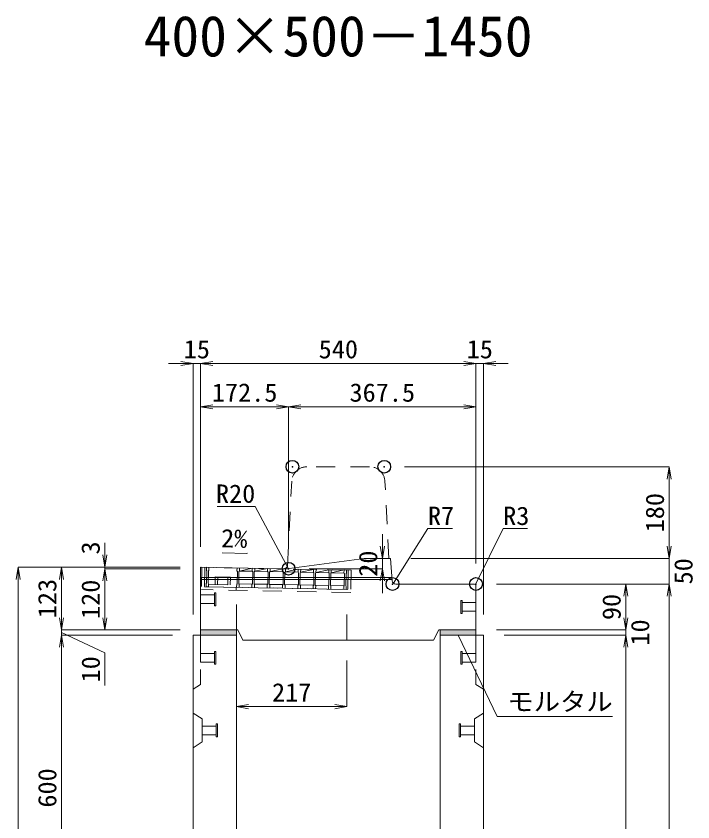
# Model space of a CAD drawing. Units: millimetres at full size. Extents: x -1809 to 57027, y -20349 to 17321.
# Drawn here: x 42436 to 43764, y -12513 to -10932 of the extents above; entities that cross this region are included whole.
import ezdxf
from ezdxf.enums import TextEntityAlignment as Align

# ---------------------------------------------------------------- set-up
doc = ezdxf.new("R2010")
doc.units = ezdxf.units.MM
doc.header["$LTSCALE"] = 50
doc.header["$PDMODE"] = 32
doc.header["$PDSIZE"] = 25
doc.linetypes.add('USER1', pattern=[2, 1, -1])
doc.linetypes.add('USER2', pattern=[1.35, 0.75, -0.6])
for name, color, linetype, lineweight in [('インサート', 3, 'USER2', 9), ('グレーチング', 7, 'USER2', 9), ('モルタル', 7, 'Continuous', 9), ('受枠', 3, 'USER2', 9), ('寸法線', 7, 'Continuous', 13), ('引出線', 4, 'Continuous', 13), ('本体', 2, 'Continuous', 13), ('目地', 132, 'Continuous', 9)]:
    doc.layers.add(name, color=color, linetype=linetype, lineweight=lineweight)
doc.layers.add('作業エリア', color=11, linetype='Continuous')
doc.layers.add('文字', color=7, linetype='Continuous')
doc.styles.add('ＭＳ 明朝', font='')
doc.styles.get('ＭＳ 明朝').set_extended_font_data('MS Mincho')

# ---------------------------------------------------------------- blocks, each defined once
blk = doc.blocks.new('open_arrow')
at = {"color": 0, "linetype": 'Continuous', "lineweight": -2}
blk.add_lwpolyline([(7.5, 1.25), (0, 0), (7.5, -1.25)], dxfattribs=at)

msp = doc.modelspace()

# ---------------------------------------------------------------- hatches: boundary and pattern name
at = {"layer": 'モルタル'}
for points in [[(42868.24, -12146.05), (42868.24, -12136.05), (42798.24, -12136.05), (42798.24, -12146.05)], [(43338.24, -12146.05), (43338.24, -12136.05), (43268.24, -12136.05), (43268.24, -12146.05)]]:
    msp.add_hatch(color=256, dxfattribs=at).paths.add_polyline_path(points)

# ---------------------------------------------------------------- linework, layer by layer
at = {"layer": 'インサート'}
for p, q in [((42798.24, -12067.55), (42825.24, -12067.55)), ((42798.24, -12067.55), (42798.24, -12084.55)), ((42828.24, -12063.55), (42825.24, -12063.55)), ((42825.24, -12063.55), (42825.24, -12088.55)), ((42828.24, -12088.55), (42828.24, -12063.55)), ((42798.24, -12084.55), (42825.24, -12084.55)), ((42825.24, -12088.55), (42828.24, -12088.55)), ((43308.24, -12078.55), (43311.24, -12078.55)), ((43308.24, -12103.55), (43308.24, -12078.55)), ((43311.24, -12078.55), (43311.24, -12103.55)), ((43338.24, -12082.55), (43311.24, -12082.55)), ((43338.24, -12082.55), (43338.24, -12099.55)), ((43311.24, -12103.55), (43308.24, -12103.55)), ((43338.24, -12099.55), (43311.24, -12099.55)), ((42798.24, -12182.55), (42825.24, -12182.55)), ((42798.24, -12182.55), (42798.24, -12199.55)), ((42828.24, -12178.55), (42825.24, -12178.55)), ((42825.24, -12178.55), (42825.24, -12203.55)), ((42828.24, -12203.55), (42828.24, -12178.55)), ((43308.24, -12178.55), (43311.24, -12178.55)), ((43308.24, -12203.55), (43308.24, -12178.55)), ((43311.24, -12178.55), (43311.24, -12203.55)), ((43338.24, -12182.55), (43311.24, -12182.55)), ((43338.24, -12182.55), (43338.24, -12199.55)), ((42798.24, -12199.55), (42825.24, -12199.55)), ((43338.24, -12199.55), (43311.24, -12199.55)), ((42825.24, -12203.55), (42828.24, -12203.55)), ((43311.24, -12203.55), (43308.24, -12203.55)), ((42801.44, -12324.55), (42828.44, -12324.55)), ((42801.44, -12324.55), (42801.44, -12341.55)), ((42831.44, -12320.55), (42828.44, -12320.55)), ((42828.44, -12320.55), (42828.44, -12345.55)), ((42831.44, -12345.55), (42831.44, -12320.55)), ((43305.04, -12320.55), (43308.04, -12320.55)), ((43305.04, -12345.55), (43305.04, -12320.55)), ((43308.04, -12320.55), (43308.04, -12345.55)), ((43335.04, -12324.55), (43308.04, -12324.55)), ((43335.04, -12324.55), (43335.04, -12341.55)), ((42801.44, -12341.55), (42828.44, -12341.55)), ((43335.04, -12341.55), (43308.04, -12341.55)), ((42828.44, -12345.55), (42831.44, -12345.55)), ((43308.04, -12345.55), (43305.04, -12345.55))]:
    msp.add_line(p, q, dxfattribs=at)
at = {"layer": 'グレーチング'}
for p, q in [((42809.53, -12013.27), (42809.41, -12019.27)), ((42809.41, -12019.27), (42810.39, -12020.29)), ((43084.48, -12018.59), (42809.53, -12013.27)), ((42810.39, -12020.29), (42809.93, -12044.29)), ((42813.39, -12020.35), (42812.93, -12044.34)), ((42814.41, -12019.37), (42813.39, -12020.35)), ((42814.53, -12013.37), (42814.41, -12019.37)), ((42869.52, -12014.43), (42869.4, -12020.43)), ((42869.4, -12020.43), (42870.38, -12021.45)), ((42870.38, -12021.45), (42869.92, -12045.45)), ((42873.38, -12021.51), (42872.92, -12045.5)), ((42874.4, -12020.53), (42873.38, -12021.51)), ((42874.52, -12014.53), (42874.4, -12020.53)), ((42874.4, -12020.53), (42899.51, -12015.01)), ((42874.4, -12020.53), (42899.4, -12021.01)), ((42899.51, -12015.01), (42899.4, -12021.01)), ((42899.4, -12021.01), (42900.38, -12022.03)), ((42900.38, -12022.03), (42899.91, -12046.03)), ((42903.38, -12022.09), (42902.91, -12046.09)), ((42904.39, -12021.11), (42903.38, -12022.09)), ((42904.51, -12015.11), (42904.39, -12021.11)), ((42904.39, -12021.11), (42929.51, -12015.59)), ((42904.39, -12021.11), (42929.39, -12021.59)), ((42929.51, -12015.59), (42929.39, -12021.59)), ((42929.39, -12021.59), (42930.37, -12022.61)), ((42930.37, -12022.61), (42929.91, -12046.61)), ((42933.37, -12022.67), (42932.91, -12046.67)), ((42934.39, -12021.69), (42933.37, -12022.67)), ((42934.51, -12015.69), (42934.39, -12021.69)), ((42934.39, -12021.69), (42959.5, -12016.17)), ((42934.39, -12021.69), (42959.38, -12022.17)), ((42959.5, -12016.17), (42959.38, -12022.17)), ((42959.38, -12022.17), (42960.36, -12023.19)), ((42960.36, -12023.19), (42959.9, -12047.19)), ((42963.36, -12023.25), (42962.9, -12047.25)), ((42964.38, -12022.27), (42963.36, -12023.25)), ((42964.5, -12016.27), (42964.38, -12022.27)), ((42964.38, -12022.27), (42989.49, -12016.76)), ((42964.38, -12022.27), (42989.38, -12022.75)), ((42989.49, -12016.76), (42989.38, -12022.75)), ((42989.38, -12022.75), (42990.36, -12023.77)), ((42990.36, -12023.77), (42989.89, -12047.77)), ((42993.36, -12023.83), (42992.89, -12047.83)), ((42994.38, -12022.85), (42993.36, -12023.83)), ((42994.49, -12016.85), (42994.38, -12022.85)), ((42994.38, -12022.85), (43019.49, -12017.34)), ((42994.38, -12022.85), (43019.37, -12023.33)), ((43019.49, -12017.34), (43019.37, -12023.33)), ((43019.37, -12023.33), (43020.35, -12024.35)), ((43020.35, -12024.35), (43019.89, -12048.35)), ((43023.35, -12024.41), (43022.89, -12048.41)), ((43024.37, -12023.43), (43023.35, -12024.41)), ((43024.49, -12017.43), (43024.37, -12023.43)), ((43024.37, -12023.43), (43049.48, -12017.92)), ((43024.37, -12023.43), (43049.37, -12023.92)), ((43049.48, -12017.92), (43049.37, -12023.92)), ((43049.37, -12023.92), (43050.35, -12024.93)), ((43050.35, -12024.93), (43049.88, -12048.93)), ((43053.35, -12024.99), (43052.88, -12048.99)), ((43054.37, -12024.01), (43053.35, -12024.99)), ((43054.48, -12018.01), (43054.37, -12024.01)), ((43054.37, -12024.01), (43079.48, -12018.5)), ((43054.37, -12024.01), (43079.36, -12024.5)), ((43079.48, -12018.5), (43079.36, -12024.5)), ((43079.36, -12024.5), (43080.34, -12025.51)), ((43080.34, -12025.51), (43079.88, -12049.51)), ((43083.34, -12025.57), (43082.88, -12049.57)), ((43084.36, -12024.59), (43083.34, -12025.57)), ((43084.48, -12018.59), (43084.36, -12024.59)), ((42808.91, -12045.27), (42809.93, -12044.29)), ((42813.91, -12045.36), (42812.93, -12044.34)), ((42826.67, -12032.11), (42826.38, -12047.1)), ((42826.67, -12032.11), (42856.66, -12032.69)), ((42831.67, -12032.2), (42831.38, -12047.2)), ((42851.66, -12032.59), (42851.37, -12047.59)), ((42856.66, -12032.69), (42856.37, -12047.68)), ((42808.79, -12051.26), (42808.91, -12045.27)), ((43083.74, -12056.59), (42808.79, -12051.26)), ((42813.79, -12051.36), (42813.91, -12045.36)), ((42813.88, -12046.86), (42868.87, -12047.93)), ((42868.78, -12052.43), (42868.9, -12046.43)), ((42868.9, -12046.43), (42869.92, -12045.45)), ((42872.92, -12045.5), (42899.91, -12046.03)), ((42873.9, -12046.52), (42872.92, -12045.5)), ((42873.78, -12052.52), (42873.9, -12046.52)), ((42898.78, -12053.01), (42898.89, -12047.01)), ((42898.89, -12047.01), (42899.91, -12046.03)), ((42903.89, -12047.1), (42902.91, -12046.09)), ((42902.91, -12046.09), (42929.91, -12046.61)), ((42903.78, -12053.1), (42903.89, -12047.1)), ((42928.77, -12053.59), (42928.89, -12047.59)), ((42928.89, -12047.59), (42929.91, -12046.61)), ((42933.89, -12047.68), (42932.91, -12046.67)), ((42932.91, -12046.67), (42959.9, -12047.19)), ((42933.77, -12053.68), (42933.89, -12047.68)), ((42958.76, -12054.17), (42958.88, -12048.17)), ((42958.88, -12048.17), (42959.9, -12047.19)), ((42963.88, -12048.27), (42962.9, -12047.25)), ((42962.9, -12047.25), (42989.89, -12047.77)), ((42963.76, -12054.26), (42963.88, -12048.27)), ((42988.76, -12054.75), (42988.88, -12048.75)), ((42988.88, -12048.75), (42989.89, -12047.77)), ((42993.87, -12048.85), (42992.89, -12047.83)), ((42992.89, -12047.83), (43019.89, -12048.35)), ((42993.76, -12054.84), (42993.87, -12048.85)), ((43018.75, -12055.33), (43018.87, -12049.33)), ((43018.87, -12049.33), (43019.89, -12048.35)), ((43023.87, -12049.43), (43022.89, -12048.41)), ((43022.89, -12048.41), (43049.88, -12048.93)), ((43023.75, -12055.43), (43023.87, -12049.43)), ((43048.75, -12055.91), (43048.86, -12049.91)), ((43048.86, -12049.91), (43049.88, -12048.93)), ((43052.88, -12048.99), (43079.88, -12049.51)), ((43053.86, -12050.01), (43052.88, -12048.99)), ((43053.75, -12056.01), (43053.86, -12050.01)), ((43078.74, -12056.49), (43078.86, -12050.49)), ((43078.86, -12050.49), (43079.88, -12049.51)), ((43083.86, -12050.59), (43082.88, -12049.57)), ((43083.74, -12056.59), (43083.86, -12050.59))]:
    msp.add_line(p, q, dxfattribs=at)
at = {"layer": 'モルタル'}
for points in [[(42798.24, -12136.05), (42868.24, -12136.05), (42868.24, -12146.05), (42798.24, -12146.05)], [(43268.24, -12136.05), (43338.24, -12136.05), (43338.24, -12146.05), (43268.24, -12146.05)]]:
    msp.add_lwpolyline(points, close=True, dxfattribs=at)
at = {"layer": '作業エリア'}
for p in [(42978.24, -11816.05), (43158.24, -11816.05), (42970.74, -12016.05), (43174.49, -12046.05), (43338.24, -12046.05)]:
    msp.add_point(p, dxfattribs=at)
at = {"layer": '受枠'}
for p, q in [((42800.53, -12013.1), (42799.68, -12057.09)), ((43093.48, -12018.77), (42800.53, -12013.1)), ((42806.53, -12013.21), (42805.79, -12051.21)), ((43087.48, -12018.65), (43086.74, -12056.64)), ((43093.48, -12018.77), (43092.62, -12062.76)), ((43092.62, -12062.76), (42799.68, -12057.09)), ((42805.79, -12051.21), (43086.74, -12056.64)), ((42867.78, -12052.41), (42867.67, -12058.41))]:
    msp.add_line(p, q, dxfattribs=at)
at = {"layer": '寸法線'}
for p, q in [((42846.24, -11613.38), (42735.24, -11613.38)), ((42783.24, -12106.03), (42783.24, -11613.38)), ((42798.24, -11613.38), (43338.24, -11613.38)), ((42798.24, -11973.03), (42798.24, -11613.38)), ((42798.24, -11973.03), (42798.24, -11613.38)), ((43290.24, -11613.38), (43401.24, -11613.38)), ((43338.24, -12006.03), (43338.24, -11613.38)), ((43338.24, -12006.03), (43338.24, -11613.38)), ((43353.24, -12106.03), (43353.24, -11613.38)), ((42970.74, -11698.38), (42798.24, -11698.38)), ((42798.24, -11973.03), (42798.24, -11698.38)), ((42970.74, -11976.03), (42970.74, -11698.38)), ((42970.74, -11698.38), (43338.24, -11698.38)), ((42970.74, -11976.03), (42970.74, -11698.38)), ((43338.24, -12006.03), (43338.24, -11698.38)), ((43198.26, -11816.05), (43717.02, -11816.05)), ((43717.02, -11996.05), (43717.02, -11816.05)), ((43154.6, -12064.05), (43154.6, -11948.05)), ((43717.02, -11948.05), (43717.02, -12094.05)), ((42610.3, -11965.05), (42610.3, -12064.05)), ((43154.6, -11996.05), (43158.76, -11996.05)), ((43210.76, -11996.05), (43717.02, -11996.05)), ((43210.76, -11996.05), (43717.02, -11996.05)), ((42440.3, -13596.05), (42440.3, -12013.05)), ((42758.22, -12013.05), (42440.3, -12013.05)), ((42525.3, -12013.05), (42525.3, -12136.05)), ((42758.22, -12013.05), (42525.3, -12013.05)), ((42758.22, -12013.05), (42610.3, -12013.05)), ((42758.22, -12016.05), (42610.3, -12016.05)), ((42610.3, -12016.05), (42610.3, -12136.05)), ((42758.22, -12016.05), (42610.3, -12016.05)), ((43010.76, -12016.05), (43154.6, -12016.05)), ((43378.26, -12046.05), (43632.02, -12046.05)), ((43378.26, -12046.05), (43717.02, -12046.05)), ((43378.26, -12046.05), (43717.02, -12046.05)), ((43632.02, -12046.05), (43632.02, -12136.05)), ((43717.02, -12046.05), (43717.02, -13596.05)), ((42525.3, -12088.05), (42525.3, -12194.05)), ((43632.02, -12088.05), (43632.02, -12194.05)), ((42758.22, -12136.05), (42525.3, -12136.05)), ((42758.22, -12136.05), (42525.3, -12136.05)), ((42758.22, -12136.05), (42610.3, -12136.05)), ((43378.26, -12136.05), (43632.02, -12136.05)), ((43378.26, -12136.05), (43632.02, -12136.05)), ((42525.3, -12141.05), (42610.51, -12181.26)), ((42743.22, -12146.05), (42525.3, -12146.05)), ((42525.3, -12146.05), (42525.3, -12746.05)), ((42743.22, -12146.05), (42525.3, -12146.05)), ((43393.26, -12146.05), (43632.02, -12146.05)), ((43393.26, -12146.05), (43632.02, -12146.05)), ((43632.02, -12146.05), (43632.02, -13596.05)), ((42610.51, -12181.26), (42610.51, -12245.32)), ((43085.24, -12196.07), (43085.24, -12286.56)), ((42868.24, -12286.56), (43085.24, -12286.56))]:
    msp.add_line(p, q, dxfattribs=at)
at = {"layer": '引出線'}
for points in [[(42970.74, -12016.01), (42905.34, -11893.94), (42830.67, -11893.94)], [(43176.22, -12044.19), (43243.97, -11937.41), (43291.9, -11937.41)], [(43337.36, -12046.93), (43391.52, -11937.41), (43439.25, -11937.41)], [(42889.27, -11985.86), (42840.53, -11984.89), (42889.27, -11985.86)], [(43303.24, -12146.05), (43379.95, -12305.82), (43605.87, -12305.82)]]:
    msp.add_lwpolyline(points, dxfattribs=at)
at = {"layer": '本体', "linetype": 'USER2', "lineweight": 9}
for p, q in [((43129.7, -11816.05), (43006.78, -11816.05)), ((42968.57, -12009.4), (42976.82, -11844.56)), ((43167.24, -11996.05), (43159.67, -11844.56)), ((42798.24, -12146.05), (42798.24, -12243.05)), ((43338.24, -12146.05), (43338.24, -12243.05)), ((42798.24, -12243.05), (42783.24, -12252.55)), ((43338.24, -12243.05), (43353.24, -12252.55))]:
    msp.add_line(p, q, dxfattribs=at)
at = {"layer": '本体'}
for p, q in [((43118.74, -11996.05), (42972.07, -12015.87)), ((43170.74, -11996.05), (43118.74, -11996.05)), ((43174.01, -12039.58), (43170.74, -11996.05)), ((42798.24, -12136.05), (42798.24, -12013.05)), ((42953.24, -12016.05), (42798.24, -12013.05)), ((42953.24, -12016.05), (42969.4, -12016.05)), ((43335.24, -12046.05), (43180.99, -12046.05)), ((43338.24, -12136.05), (43338.24, -12049.05)), ((42871.24, -12136.05), (42798.24, -12136.05)), ((42871.24, -12136.05), (42881.24, -12156.05)), ((43265.24, -12136.05), (43255.24, -12156.05)), ((43338.24, -12136.05), (43265.24, -12136.05)), ((42783.24, -12146.05), (42783.24, -13596.05)), ((42868.24, -12146.05), (42783.24, -12146.05)), ((42868.24, -12146.05), (42868.24, -12652.02)), ((43268.24, -12652.02), (43268.24, -12146.05)), ((43353.24, -12146.05), (43268.24, -12146.05)), ((43353.24, -13596.05), (43353.24, -12146.05)), ((43255.24, -12156.05), (42881.24, -12156.05))]:
    msp.add_line(p, q, dxfattribs=at)
at = {"layer": '本体', "linetype": 'USER1'}
for p, q in [((42868.24, -12136.05), (42868.24, -12052.42)), ((43085.24, -12156.05), (43085.24, -12056.62))]:
    msp.add_line(p, q, dxfattribs=at)
at = {"layer": '本体', "lineweight": 9}
for p, q in [((42783.24, -12299.05), (42801.44, -12310.55)), ((42801.44, -12310.55), (42801.44, -12355.55)), ((43353.24, -12299.05), (43335.04, -12310.55)), ((43335.04, -12310.55), (43335.04, -12355.55)), ((42783.24, -12367.05), (42801.44, -12355.55)), ((43353.24, -12367.05), (43335.04, -12355.55))]:
    msp.add_line(p, q, dxfattribs=at)
at = {"layer": '本体', "linetype": 'USER2', "lineweight": 9}
for centre, radius, start, end in [((43006.78, -11846.05), 30, 90, 177.13759), ((43129.7, -11846.05), 30, 2.86241, 90), ((42961.58, -12009.05), 7, 270, 357.13759)]:
    msp.add_arc(centre, radius, start, end, dxfattribs=at)
at = {"layer": '本体'}
for centre, radius, start, end in [((42969.4, -11996.05), 20, 270, 277.69605), ((43180.99, -12039.05), 7, 184.28915, 270), ((43335.24, -12049.05), 3, 0, 90)]:
    msp.add_arc(centre, radius, start, end, dxfattribs=at)
at = {"layer": '目地'}
for p, q in [((42798.24, -12033.05), (43173.52, -12033.05)), ((42798.24, -12037.05), (43173.82, -12037.05))]:
    msp.add_line(p, q, dxfattribs=at)

# ---------------------------------------------------------------- block references
at = {"layer": '寸法線', "xscale": 3.2, "yscale": 3.2}
for p, rotation in [((42783.24, -11613.38), 180), ((43338.24, -11613.38), 180), ((43338.24, -11613.38), 180), ((42970.74, -11698.38), 180), ((43338.24, -11698.38), 180), ((43717.02, -11816.05), 270), ((43154.6, -11996.05), 90), ((43717.02, -11996.05), 90), ((43717.02, -11996.05), 90), ((42610.3, -12013.05), 90), ((42440.3, -12013.05), 270), ((42525.3, -12013.05), 270), ((42610.3, -12016.05), 270), ((42610.3, -12016.05), 270), ((43154.6, -12016.05), 270), ((43632.02, -12046.05), 270), ((43717.02, -12046.05), 270), ((43717.02, -12046.05), 270), ((42525.3, -12136.05), 90), ((42525.3, -12136.05), 90), ((42610.3, -12136.05), 90), ((43632.02, -12136.05), 90), ((43632.02, -12136.05), 90), ((42525.3, -12146.05), 270), ((42525.3, -12146.05), 270), ((43632.02, -12146.05), 270), ((43632.02, -12146.05), 270), ((43085.24, -12286.56), 180)]:
    msp.add_blockref('open_arrow', p, dxfattribs=dict(at, rotation=rotation))
for p in [(42798.24, -11613.38), (42798.24, -11613.38), (43353.24, -11613.38), (42798.24, -11698.38), (42970.74, -11698.38), (42868.24, -12286.56)]:
    msp.add_blockref('open_arrow', p, dxfattribs=at)
at = {"layer": '引出線', "xscale": 0.0533, "yscale": 0.0533}
for p, rotation in [((42889.27, -11985.86), 178.9), ((42970.74, -12016.01), 118.2), ((43176.22, -12044.19), 57.6), ((43337.36, -12046.93), 63.7), ((43303.24, -12146.05), 295.6)]:
    msp.add_blockref('open_arrow', p, dxfattribs=dict(at, rotation=rotation))

# ---------------------------------------------------------------- texts
at = {"layer": '寸法線', "style": 'ＭＳ 明朝', "width": 1.05}
for s, p in [('15', (42790.74, -11585.36)), ('540', (43068.24, -11585.36)), ('15', (43345.74, -11585.36)), ('172.5', (42884.49, -11670.36)), ('367.5', (43154.49, -11670.36)), ('217', (42976.74, -12258.54))]:
    msp.add_text(s, height=36.03, dxfattribs=at).set_placement(p, align=Align.MIDDLE_CENTER)
for s, p in [('180', (43689, -11906.05)), ('3', (42582.3, -11975.23)), ('20', (43126.58, -12006.05)), ('50', (43745.04, -12021.05)), ('123', (42497.28, -12074.55)), ('120', (42582.28, -12076.05)), ('90', (43604, -12091.05)), ('10', (43660.04, -12141.05)), ('10', (42582.49, -12213.29)), ('600', (42497.28, -12446.05))]:
    msp.add_text(s, height=36.03, rotation=90, dxfattribs=at).set_placement(p, align=Align.MIDDLE_CENTER)
at = {"layer": '引出線', "style": 'ＭＳ 明朝', "width": 1.05}
msp.add_text('R20', height=36.03, dxfattribs=at).set_placement((42905.34, -11850.74), align=Align.TOP_RIGHT)
for s, p in [('R7', (43243.97, -11894.21)), ('R3', (43391.52, -11894.21)), ('モルタル', (43399.95, -12258.72))]:
    msp.add_text(s, height=36.03, dxfattribs=at).set_placement(p, align=Align.TOP_LEFT)
msp.add_text('2%', height=36.03, rotation=358.854, dxfattribs=at).set_placement((42890.21, -11938.97), align=Align.TOP_RIGHT)
at = {"layer": '文字', "style": 'ＭＳ 明朝'}
msp.add_text('400×500－1450', height=80.06, dxfattribs=at).set_placement((43067.76, -10971.03), align=Align.MIDDLE_CENTER)

doc.saveas('drawing.dxf')
